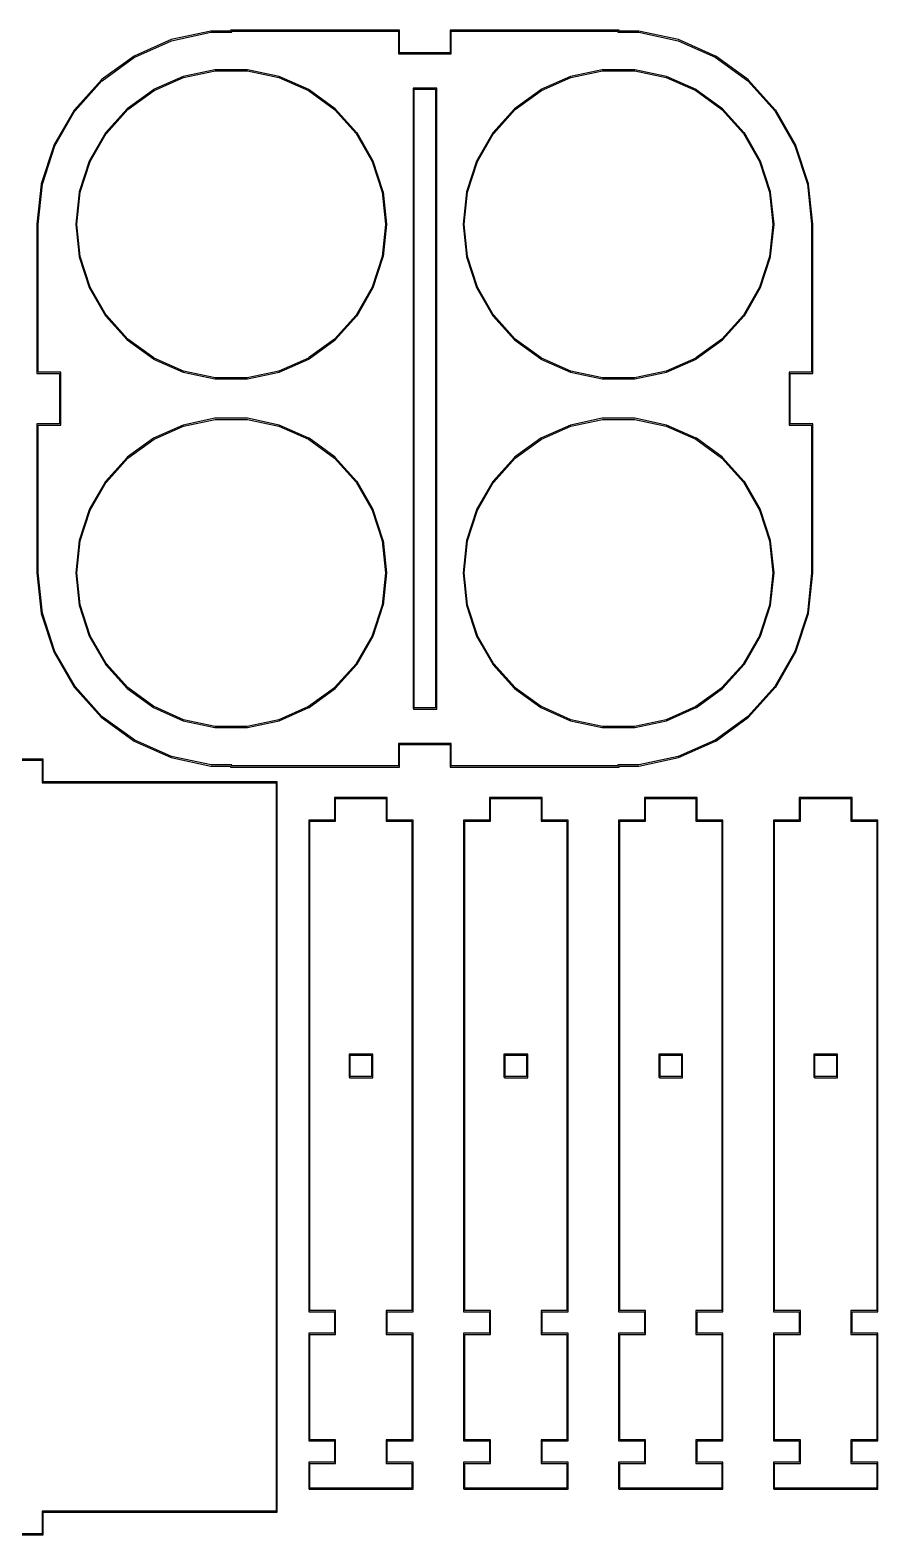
# Model space of a CAD drawing. Extents: x -275 to 352, y 53 to 443.
# Drawn here: x 132.9 to 351.9, y 53.4 to 442.1 of the extents above; entities that cross this region are included whole.
import ezdxf

# ---------------------------------------------------------------- set-up
doc = ezdxf.new("R2010")
doc.units = 0
doc.layers.add('Layer_1', color=7, linetype='CONTINUOUS')

msp = doc.modelspace()

# ---------------------------------------------------------------- linework, layer by layer
at = {"layer": 'Layer_1', "color": 7}
for points in [[(184.679167, 442.079861), (184.679167, 441.929931), (184.679167, 441.806458), (179.599167, 441.806458), (179.590361, 441.806458), (179.572722, 441.806458), (169.342167, 439.628056), (169.324528, 439.628056), (169.315723, 439.61925), (159.755445, 435.368278), (159.74664, 435.359473), (159.729001, 435.350667), (151.271111, 429.203472), (151.262306, 429.194667), (151.244667, 429.185862), (144.250847, 421.407112), (144.242042, 421.398306), (144.233237, 421.380667), (139.003306, 412.331917), (138.994501, 412.314278), (138.994501, 412.29664), (135.757765, 402.357126), (135.757765, 402.339487), (135.748959, 402.321848), (134.655348, 391.923723), (134.655348, 391.914918), (134.655348, 391.906112), (134.655348, 353.550348), (134.655348, 353.409237), (134.805279, 353.409237), (140.493821, 353.409237), (140.493821, 340.365279), (134.805279, 340.365279), (134.655348, 340.365279), (134.655348, 340.215348), (134.655348, 301.859584), (134.805279, 301.859584), (134.655348, 301.841946), (135.748959, 291.443821), (135.757765, 291.426182), (135.757765, 291.417362), (138.994501, 281.469029), (138.994501, 281.45139), (139.003306, 281.442571), (144.233237, 272.385001), (144.242042, 272.367362), (144.250847, 272.358543), (151.244667, 264.588612), (151.262306, 264.570973), (151.271111, 264.562168), (159.728958, 258.415015), (159.746597, 258.40621), (159.755403, 258.40621), (169.31568, 254.146418), (169.324486, 254.146418), (169.342125, 254.137613), (179.57268, 251.96803), (179.590319, 251.959224), (179.599124, 251.959224), (184.679124, 251.959224), (184.679124, 251.835752), (184.679124, 251.685821), (184.829055, 251.685821), (228.185444, 251.685821), (228.335374, 251.685821), (228.335374, 251.835752), (228.335374, 257.524294), (241.379333, 257.524294), (241.379333, 251.835752), (241.379333, 251.685821), (241.529263, 251.685821), (284.885652, 251.685821), (285.026763, 251.685821), (285.026763, 251.835752), (285.026763, 251.959224), (290.115597, 251.959224), (290.124346, 251.959224), (290.141843, 251.96803), (300.372399, 254.137613), (300.389897, 254.146418), (300.398646, 254.146418), (309.958923, 258.40621), (309.967672, 258.40621), (309.98517, 258.415015), (318.443031, 264.562168), (318.45178, 264.570973), (318.469278, 264.588612), (325.463112, 272.358543), (325.471861, 272.367362), (325.480609, 272.385001), (330.710554, 281.442571), (330.719303, 281.45139), (330.719303, 281.469029), (333.956025, 291.417362), (333.956025, 291.426182), (333.964774, 291.443821), (335.049551, 301.841946), (335.0583, 301.850765), (335.0583, 301.859584), (335.0583, 340.215348), (335.0583, 340.365279), (334.908356, 340.365279), (329.2198, 340.365279), (329.2198, 353.409237), (334.908356, 353.409237), (335.0583, 353.409237), (335.0583, 353.550348), (335.0583, 391.906112), (335.0583, 391.914918), (335.049551, 391.923723), (333.964774, 402.321848), (333.956025, 402.339487), (333.956025, 402.357126), (330.719303, 412.29664), (330.719303, 412.314278), (330.710554, 412.331917), (325.480609, 421.380667), (325.471861, 421.398306), (325.463112, 421.407112), (318.469278, 429.185862), (318.45178, 429.194667), (318.443031, 429.203472), (309.98517, 435.350625), (309.967672, 435.35943), (309.958923, 435.368236), (300.398646, 439.619208), (300.389897, 439.628013), (300.372399, 439.628013), (290.141843, 441.806416), (290.124346, 441.806416), (290.115597, 441.806416), (285.026763, 441.806416), (285.026763, 441.929888), (285.026763, 442.079819), (284.885652, 442.079819), (241.529263, 442.079819), (241.379333, 442.079819), (241.379333, 441.929888), (241.379333, 436.241347), (228.335374, 436.241347), (228.335374, 441.929888), (228.335374, 442.079819), (228.185444, 442.079819), (184.829055, 442.079819), (184.679124, 442.079819), (184.679167, 442.079861)], [(184.979028, 441.78), (228.035556, 441.78), (228.035556, 436.091458), (228.035556, 435.950347), (228.185486, 435.950347), (241.529306, 435.950347), (241.679236, 435.950347), (241.679236, 436.091458), (241.679236, 441.78), (284.73575, 441.78), (284.73575, 441.656528), (284.73575, 441.506597), (284.885694, 441.506597), (290.115639, 441.506597), (300.284444, 439.345833), (300.310973, 439.337028), (309.809501, 435.112514), (309.83603, 435.094875), (318.249752, 428.983), (318.267532, 428.965361), (325.226059, 421.239528), (325.234808, 421.221889), (325.243557, 421.213084), (330.438224, 412.208431), (333.666112, 402.295375), (333.666112, 402.28657), (334.759723, 391.906084), (334.759723, 391.888445), (334.759723, 353.700251), (329.071196, 353.700251), (328.921279, 353.700251), (328.921279, 353.55032), (328.921279, 340.21532), (328.921279, 340.06539), (329.071196, 340.06539), (334.759723, 340.06539), (334.759723, 301.877195), (334.759723, 301.859556), (333.666112, 291.47907), (330.438224, 281.566015), (330.438224, 281.557195), (325.225918, 272.534903), (318.26739, 264.80907), (309.809529, 258.661917), (300.311002, 254.428584), (300.302253, 254.428584), (300.284755, 254.419779), (290.080672, 252.259015), (284.886005, 252.259015), (284.73606, 252.259015), (284.73606, 252.109084), (284.73606, 251.985612), (241.679547, 251.985612), (241.679547, 257.674154), (241.679547, 257.824084), (241.529616, 257.824084), (228.185797, 257.824084), (228.035866, 257.824084), (228.035866, 257.674154), (228.035866, 251.985612), (184.979338, 251.985612), (184.979338, 252.109084), (184.979338, 252.259015), (184.829408, 252.259015), (179.634755, 252.259015), (169.430658, 254.419779), (169.404213, 254.428584), (159.905672, 258.661917), (151.4475, 264.809028), (144.488958, 272.534861), (139.259028, 281.592431), (136.04875, 291.479028), (134.955139, 301.859514), (134.955139, 301.877153), (134.955139, 340.065347), (140.643681, 340.065347), (140.793611, 340.065347), (140.793611, 340.215278), (140.793611, 353.550278), (140.793611, 353.700208), (140.643681, 353.700208), (134.955139, 353.700208), (134.955139, 391.888403), (134.955139, 391.906042), (136.04875, 402.286528), (136.04875, 402.295333), (139.259028, 412.18193), (139.267833, 412.208375), (144.471305, 421.213027), (144.480111, 421.221833), (144.488916, 421.239472), (151.447458, 428.965305), (151.465097, 428.982944), (159.878847, 435.094819), (159.905291, 435.112458), (169.403832, 439.336972), (169.430277, 439.345777), (179.599096, 441.506541), (184.829027, 441.506541), (184.978957, 441.506541), (184.978957, 441.656471), (184.978957, 441.779944), (184.979028, 441.78)], [(180.631042, 431.858125), (180.613403, 431.84932), (172.437778, 430.111889), (172.420139, 430.111889), (172.4025, 430.103084), (164.764861, 426.698778), (164.747222, 426.698778), (164.738417, 426.681139), (157.965084, 421.768709), (157.956278, 421.759903), (157.938639, 421.751098), (152.347112, 415.53339), (152.338306, 415.515751), (152.329501, 415.506946), (148.140265, 408.257362), (148.131459, 408.248557), (148.131459, 408.230918), (145.547362, 400.275779), (145.538557, 400.25814), (145.538557, 400.240501), (144.665432, 391.923765), (144.815362, 391.906126), (144.665432, 391.888487), (145.538557, 383.571751), (145.538557, 383.554112), (145.547362, 383.536474), (148.131459, 375.581335), (148.131459, 375.572529), (148.140265, 375.55489), (152.329501, 368.305307), (152.338306, 368.296502), (152.347112, 368.287696), (157.938639, 362.069988), (157.956278, 362.052349), (157.965084, 362.043544), (164.738417, 357.131113), (164.747222, 357.122308), (164.764861, 357.113503), (172.4025, 353.709197), (172.420139, 353.700392), (172.437778, 353.700392), (180.613403, 351.962961), (180.631042, 351.954156), (180.648681, 351.954156), (189.018333, 351.954156), (189.027139, 351.954156), (189.044778, 351.962961), (197.229222, 353.700392), (197.246861, 353.700392), (197.255666, 353.709197), (204.902125, 357.113503), (204.919763, 357.122308), (204.928569, 357.131113), (211.693083, 362.043544), (211.710722, 362.052349), (211.719527, 362.069988), (217.319874, 368.287696), (217.328679, 368.296502), (217.337485, 368.305307), (221.517901, 375.55489), (221.526707, 375.572529), (221.535512, 375.581335), (224.119609, 383.536474), (224.119609, 383.554112), (224.128415, 383.571751), (225.00154, 391.888487), (225.00154, 391.906126), (225.00154, 391.923765), (224.128415, 400.240501), (224.119609, 400.25814), (224.119609, 400.275779), (221.535512, 408.230918), (221.526707, 408.248557), (221.517901, 408.257362), (217.337485, 415.506946), (217.328679, 415.515751), (217.319874, 415.53339), (211.719527, 421.751098), (211.710722, 421.759903), (211.693083, 421.768709), (204.928611, 426.681111), (204.919806, 426.69875), (204.902167, 426.69875), (197.255709, 430.103056), (197.246903, 430.111861), (197.229264, 430.111861), (189.04482, 431.849291), (189.027181, 431.858097), (189.018376, 431.858097), (180.648723, 431.858097), (180.631084, 431.858097), (180.631042, 431.858125)], [(180.648681, 431.558264), (189.018333, 431.558264), (197.141042, 429.829653), (197.167486, 429.820847), (204.752208, 426.443), (211.499083, 421.548209), (217.081791, 415.356959), (217.090597, 415.33932), (217.099402, 415.330514), (221.26218, 408.107389), (223.828638, 400.213987), (223.828638, 400.205181), (224.701763, 391.923723), (224.701763, 391.888445), (223.828638, 383.606987), (223.828638, 383.598181), (221.262222, 375.704722), (221.253417, 375.678278), (217.099459, 368.481611), (217.090653, 368.472806), (217.081848, 368.455167), (211.49914, 362.263917), (204.778723, 357.386764), (204.752279, 357.369125), (197.167556, 353.991278), (197.141112, 353.982473), (188.983126, 352.253862), (180.675209, 352.253862), (172.526043, 353.982473), (172.499599, 353.991278), (164.906057, 357.369125), (164.879613, 357.386764), (158.159196, 362.263917), (158.141557, 362.281556), (152.585307, 368.455167), (152.576502, 368.472806), (152.567696, 368.481611), (148.413738, 375.678278), (145.829641, 383.633417), (144.956516, 391.888417), (144.956516, 391.906056), (144.956516, 391.923695), (145.829641, 400.178695), (148.413738, 408.133834), (148.413738, 408.142639), (152.567696, 415.330486), (152.585335, 415.35693), (158.141585, 421.530541), (158.159224, 421.54818), (164.906099, 426.442972), (172.499641, 429.820819), (172.526085, 429.829625), (180.648793, 431.558236), (180.648681, 431.558264)], [(280.687639, 431.858125), (280.67, 431.84932), (272.485556, 430.111889), (272.467917, 430.111889), (272.459111, 430.103084), (264.812653, 426.698778), (264.795014, 426.698778), (264.786209, 426.681139), (258.012875, 421.768709), (258.00407, 421.759903), (257.995265, 421.751098), (252.394861, 415.533333), (252.386056, 415.515694), (252.37725, 415.506889), (248.196834, 408.257306), (248.188028, 408.2485), (248.179223, 408.230862), (245.595126, 400.275723), (245.595126, 400.258084), (245.586321, 400.240445), (244.713196, 391.923709), (244.863126, 391.90607), (244.713196, 391.888431), (245.586321, 383.571695), (245.595126, 383.554056), (245.595126, 383.536417), (248.179223, 375.581278), (248.188028, 375.572473), (248.196834, 375.554834), (252.37725, 368.305251), (252.386056, 368.296445), (252.394861, 368.28764), (257.995208, 362.069932), (258.004014, 362.052293), (258.012819, 362.043487), (264.786152, 357.131057), (264.794958, 357.122252), (264.812597, 357.113446), (272.459055, 353.709141), (272.46786, 353.700335), (272.485499, 353.700335), (280.669944, 351.962905), (280.687582, 351.954099), (280.696388, 351.954099), (289.066041, 351.954099), (289.083538, 351.954099), (289.092287, 351.962905), (297.276732, 353.700335), (297.294229, 353.700335), (297.312009, 353.709141), (304.94962, 357.113446), (304.9674, 357.122252), (304.976149, 357.131057), (311.749482, 362.043487), (311.758231, 362.052293), (311.76698, 362.069932), (317.367313, 368.28764), (317.376062, 368.296445), (317.384811, 368.305251), (321.574033, 375.554834), (321.574033, 375.572473), (321.582782, 375.581278), (324.166865, 383.536417), (324.175614, 383.554056), (324.175614, 383.571695), (325.048753, 391.888431), (325.048753, 391.90607), (325.048753, 391.923709), (324.175614, 400.240445), (324.175614, 400.258084), (324.166865, 400.275723), (321.582782, 408.230862), (321.574033, 408.2485), (321.574033, 408.257306), (317.384811, 415.506889), (317.376062, 415.515694), (317.367313, 415.533333), (311.76698, 421.751042), (311.758231, 421.759847), (311.749482, 421.768652), (304.976149, 426.681083), (304.9674, 426.698722), (304.94962, 426.698722), (297.312009, 430.103027), (297.294229, 430.111833), (297.276732, 430.111833), (289.092287, 431.849263), (289.083538, 431.858069), (289.066041, 431.858069), (280.696388, 431.858069), (280.687582, 431.858069), (280.687639, 431.858125)], [(280.696444, 431.558264), (289.066097, 431.558264), (297.188791, 429.829653), (297.21532, 429.820847), (304.808848, 426.443), (311.546903, 421.548209), (317.129626, 415.356959), (317.138375, 415.33932), (317.147123, 415.330514), (321.309901, 408.107389), (323.876374, 400.213987), (323.876374, 400.205181), (324.758318, 391.923723), (324.758318, 391.888445), (323.876374, 383.606987), (323.876374, 383.598181), (321.309901, 375.704779), (321.301152, 375.678334), (317.14718, 368.481668), (317.138431, 368.472862), (317.129682, 368.455224), (311.54696, 362.263974), (304.835377, 357.386821), (304.808848, 357.369182), (297.21532, 353.991335), (297.188791, 353.982529), (289.030819, 352.253918), (280.731722, 352.253918), (272.573736, 353.982529), (272.547292, 353.991335), (264.962569, 357.369182), (264.936125, 357.386821), (258.215709, 362.263974), (252.633, 368.455224), (252.624195, 368.472862), (252.61539, 368.481668), (248.461431, 375.678334), (248.452626, 375.704779), (245.886168, 383.598181), (245.886168, 383.606987), (245.013043, 391.888445), (245.013043, 391.906084), (245.013043, 391.923723), (245.886168, 400.205181), (245.886168, 400.213987), (248.452626, 408.107389), (252.615404, 415.330514), (252.624209, 415.33932), (252.633014, 415.356959), (258.215723, 421.548209), (264.962598, 426.443), (272.54732, 429.820847), (272.573764, 429.829653), (280.696472, 431.558264), (280.696444, 431.558264)], [(231.792639, 427.069167), (231.792639, 426.928056), (231.792639, 266.846319), (231.942569, 266.846319), (231.942569, 266.696389), (237.772222, 266.696389), (237.922153, 266.696389), (237.922153, 266.846319), (237.922153, 426.928056), (237.922153, 427.069167), (237.772222, 427.069167), (231.942569, 427.069167), (231.792639, 427.069167), (231.792639, 427.069167)], [(232.083681, 426.778125), (237.631111, 426.778125), (237.631111, 266.987431), (232.083681, 266.987431), (232.083681, 426.778125), (232.083681, 426.778125)], [(180.613403, 341.811597), (172.437778, 340.065347), (172.420139, 340.065347), (172.4025, 340.056542), (164.764861, 336.652236), (164.747222, 336.652236), (164.738417, 336.643431), (157.965084, 331.722181), (157.956278, 331.713376), (157.938639, 331.70457), (152.347112, 325.486862), (152.338306, 325.469223), (152.329501, 325.460418), (148.140265, 318.210834), (148.131459, 318.202015), (148.131459, 318.184376), (145.547362, 310.229237), (145.538557, 310.211598), (145.538557, 310.193959), (144.665432, 301.877223), (144.815362, 301.859584), (144.665432, 301.841946), (145.538557, 293.525209), (145.538557, 293.507571), (145.547362, 293.498751), (148.131459, 285.534793), (148.131459, 285.525973), (148.140265, 285.508334), (152.329501, 278.267571), (152.338306, 278.249932), (152.347112, 278.241112), (157.938639, 272.023404), (157.956278, 272.005765), (157.965084, 271.996946), (164.738417, 267.084515), (164.747222, 267.07571), (164.764861, 267.066904), (172.4025, 263.662599), (172.420139, 263.653793), (172.437778, 263.653793), (180.613403, 261.916363), (180.631042, 261.916363), (180.648681, 261.916363), (189.018333, 261.916363), (189.027139, 261.916363), (189.044778, 261.916363), (197.229222, 263.653793), (197.246861, 263.653793), (197.255666, 263.662599), (204.902125, 267.066904), (204.919763, 267.07571), (204.928569, 267.084515), (211.693083, 271.996946), (211.710722, 272.005765), (211.719527, 272.023404), (217.319874, 278.241112), (217.328679, 278.249932), (217.337485, 278.267571), (221.517901, 285.508334), (221.526707, 285.525973), (221.535512, 285.534793), (224.119609, 293.498751), (224.119609, 293.507571), (224.128415, 293.525209), (225.00154, 301.841946), (225.00154, 301.859584), (225.00154, 301.877223), (224.128415, 310.193959), (224.119609, 310.211598), (224.119609, 310.229237), (221.535512, 318.184376), (221.526707, 318.202015), (221.517901, 318.210834), (217.337485, 325.460418), (217.328679, 325.469223), (217.319874, 325.486862), (211.719527, 331.70457), (211.710722, 331.713376), (211.693083, 331.722181), (204.928569, 336.643431), (204.919763, 336.652236), (204.902125, 336.652236), (197.255666, 340.056542), (197.246861, 340.065347), (197.229222, 340.065347), (189.044778, 341.811597), (189.027139, 341.811597), (189.018333, 341.811597), (180.648681, 341.811597), (180.631042, 341.811597), (180.613403, 341.811597), (180.613403, 341.811597)], [(180.648681, 341.511736), (189.018333, 341.511736), (197.141042, 339.783125), (197.167486, 339.77432), (204.752208, 336.396472), (211.499083, 331.501681), (217.081791, 325.310431), (217.090597, 325.292792), (217.099402, 325.283987), (221.26218, 318.060862), (223.828638, 310.167459), (223.828638, 310.158639), (224.701763, 301.877181), (224.701763, 301.859542), (224.701763, 301.841903), (223.828638, 293.560445), (221.26218, 285.658223), (221.253375, 285.631764), (217.099416, 278.435098), (217.090611, 278.426278), (217.081806, 278.408639), (211.525556, 272.243848), (211.499111, 272.217389), (204.778695, 267.340237), (204.75225, 267.322598), (197.167528, 263.94475), (197.141084, 263.935945), (188.983098, 262.207334), (180.675181, 262.207334), (172.526015, 263.935945), (172.49957, 263.94475), (164.906029, 267.322598), (164.879584, 267.340237), (158.141529, 272.243848), (152.585279, 278.408639), (152.576474, 278.426278), (152.567668, 278.435098), (148.41371, 285.631764), (145.829613, 293.586903), (144.956488, 301.841903), (144.956488, 301.859542), (144.956488, 301.877181), (145.829613, 310.132181), (148.41371, 318.08732), (148.41371, 318.096139), (152.567668, 325.283987), (152.585307, 325.310431), (158.141557, 331.484042), (158.159196, 331.501681), (164.906071, 336.396472), (172.499613, 339.77432), (172.526057, 339.783125), (180.648765, 341.511736), (180.648681, 341.511736)], [(280.67, 341.811597), (272.485556, 340.065347), (272.467917, 340.065347), (272.459111, 340.056542), (264.812653, 336.652236), (264.795014, 336.652236), (264.786209, 336.643431), (258.012875, 331.722181), (258.00407, 331.713376), (257.995265, 331.70457), (252.394918, 325.486862), (252.386112, 325.469223), (252.377307, 325.460418), (248.19689, 318.210834), (248.188085, 318.202015), (248.17928, 318.184376), (245.595182, 310.229237), (245.595182, 310.211598), (245.586377, 310.193959), (244.713252, 301.877223), (244.863183, 301.859584), (244.713252, 301.841946), (245.586377, 293.525209), (245.595182, 293.507571), (245.595182, 293.498751), (248.17928, 285.534793), (248.188085, 285.525973), (248.19689, 285.508334), (252.377307, 278.267571), (252.386112, 278.249932), (252.394918, 278.241112), (257.995265, 272.023404), (258.00407, 272.005765), (258.012875, 271.996946), (264.786209, 267.084515), (264.795014, 267.07571), (264.812653, 267.066904), (272.459111, 263.662599), (272.467917, 263.653793), (272.485556, 263.653793), (280.67, 261.916363), (280.687639, 261.916363), (280.696444, 261.916363), (289.066097, 261.916363), (289.083595, 261.916363), (289.092344, 261.916363), (297.276788, 263.653793), (297.294286, 263.653793), (297.312066, 263.662599), (304.949677, 267.066904), (304.967457, 267.07571), (304.976205, 267.084515), (311.749539, 271.996946), (311.758288, 272.005765), (311.767037, 272.023404), (317.36737, 278.241112), (317.376119, 278.249932), (317.384867, 278.267571), (321.574089, 285.508334), (321.574089, 285.525973), (321.582838, 285.534793), (324.166921, 293.498751), (324.17567, 293.507571), (324.17567, 293.525209), (325.048809, 301.841946), (325.048809, 301.859584), (325.048809, 301.877223), (324.17567, 310.193959), (324.17567, 310.211598), (324.166921, 310.229237), (321.582838, 318.184376), (321.574089, 318.202015), (321.574089, 318.210834), (317.384867, 325.460418), (317.376119, 325.469223), (317.36737, 325.486862), (311.767037, 331.70457), (311.758288, 331.713376), (311.749539, 331.722181), (304.976205, 336.643431), (304.967457, 336.652236), (304.949677, 336.652236), (297.312066, 340.056542), (297.294286, 340.065347), (297.276788, 340.065347), (289.092344, 341.811597), (289.083595, 341.811597), (289.066097, 341.811597), (280.696444, 341.811597), (280.687639, 341.811597), (280.67, 341.811597), (280.67, 341.811597)], [(280.696444, 341.511736), (289.066097, 341.511736), (297.188791, 339.783125), (297.21532, 339.77432), (304.808848, 336.396472), (311.546903, 331.501681), (317.129626, 325.310431), (317.138375, 325.292792), (317.147123, 325.283987), (321.309901, 318.060862), (323.876374, 310.167459), (323.876374, 310.158639), (324.758318, 301.877181), (324.758318, 301.859542), (324.758318, 301.841903), (323.876374, 293.560445), (321.309901, 285.658223), (321.301152, 285.631764), (317.14718, 278.435098), (317.138431, 278.426278), (317.129682, 278.408639), (311.573432, 272.243848), (311.564683, 272.235028), (311.546903, 272.217389), (304.83532, 267.340237), (304.808791, 267.322598), (297.215264, 263.94475), (297.188735, 263.935945), (289.030763, 262.207334), (280.731666, 262.207334), (272.573679, 263.935945), (272.547235, 263.94475), (264.962513, 267.322598), (264.936069, 267.340237), (258.215652, 272.217389), (258.198013, 272.235028), (258.189208, 272.243848), (252.632958, 278.408639), (252.624153, 278.426278), (252.615347, 278.435098), (248.461389, 285.631764), (248.452584, 285.658223), (245.886125, 293.560445), (245.013, 301.841903), (245.013, 301.859542), (245.013, 301.877181), (245.886125, 310.158639), (245.886125, 310.167459), (248.452584, 318.060862), (252.615361, 325.283987), (252.624167, 325.292792), (252.632972, 325.310431), (258.21568, 331.501681), (264.962555, 336.396472), (272.547278, 339.77432), (272.573722, 339.783125), (280.69643, 341.511736), (280.696444, 341.511736)], [(130.421944, 253.467222), (135.960556, 253.467222), (135.960556, 247.778681), (135.960556, 247.62875), (136.110486, 247.62875), (196.409028, 247.62875), (196.409028, 59.501181), (136.110486, 59.501181), (135.960556, 59.501181), (135.960556, 59.35125), (135.960556, 53.662708), (130.421944, 53.662708), (130.421944, 59.35125), (130.421944, 59.501181), (130.272014, 59.501181), (69.973472, 59.501181), (69.973472, 247.62875), (130.272014, 247.62875), (130.421944, 247.62875), (130.421944, 247.778681), (130.421944, 253.467222), (130.421944, 253.467222)], [(130.272014, 53.362847), (136.110486, 53.362847), (136.260417, 53.362847), (136.260417, 53.512778), (136.260417, 59.201319), (196.558958, 59.201319), (196.708889, 59.201319), (196.708889, 59.35125), (196.708889, 247.778681), (196.708889, 247.928611), (196.558958, 247.928611), (136.260417, 247.928611), (136.260417, 253.617153), (136.260417, 253.767083), (136.110486, 253.767083), (130.272014, 253.767083)], [(211.507917, 243.871667), (211.507917, 243.721736), (211.507917, 238.033194), (204.990347, 238.033194), (204.840417, 238.033194), (204.840417, 237.883264), (204.840417, 111.156667), (204.840417, 111.006736), (204.990347, 111.006736), (211.507917, 111.006736), (211.507917, 105.468125), (204.990347, 105.468125), (204.840417, 105.468125), (204.840417, 105.318194), (204.840417, 77.801528), (204.840417, 77.651597), (204.990347, 77.651597), (211.507917, 77.651597), (211.507917, 72.112986), (204.990347, 72.112986), (204.840417, 72.112986), (204.840417, 71.963056), (204.840417, 65.295556), (204.990347, 65.295556), (204.990347, 65.145625), (231.669167, 65.145625), (231.819097, 65.145625), (231.819097, 65.295556), (231.819097, 71.963056), (231.819097, 72.112986), (231.669167, 72.112986), (225.151597, 72.112986), (225.151597, 77.651597), (231.669167, 77.651597), (231.819097, 77.651597), (231.819097, 77.801528), (231.819097, 105.318194), (231.819097, 105.468125), (231.669167, 105.468125), (225.151597, 105.468125), (225.151597, 111.006736), (231.669167, 111.006736), (231.819097, 111.006736), (231.819097, 111.156667), (231.819097, 237.883264), (231.819097, 238.033194), (231.669167, 238.033194), (225.151597, 238.033194), (225.151597, 243.721736), (225.151597, 243.871667), (225.001667, 243.871667), (211.657847, 243.871667), (211.507917, 243.871667), (211.507917, 243.871667)], [(211.807778, 243.571806), (224.851736, 243.571806), (224.851736, 237.883264), (224.851736, 237.733333), (225.001667, 237.733333), (231.519236, 237.733333), (231.519236, 111.297778), (225.001667, 111.297778), (224.851736, 111.297778), (224.851736, 111.156667), (224.851736, 105.318194), (224.851736, 105.168264), (225.001667, 105.168264), (231.519236, 105.168264), (231.519236, 77.951458), (225.001667, 77.951458), (224.851736, 77.951458), (224.851736, 77.801528), (224.851736, 71.963056), (224.851736, 71.821944), (225.001667, 71.821944), (231.519236, 71.821944), (231.519236, 65.445486), (205.140278, 65.445486), (205.140278, 71.821944), (211.657847, 71.821944), (211.807778, 71.821944), (211.807778, 71.963056), (211.807778, 77.801528), (211.807778, 77.951458), (211.657847, 77.951458), (205.140278, 77.951458), (205.140278, 105.168264), (211.657847, 105.168264), (211.807778, 105.168264), (211.807778, 105.318194), (211.807778, 111.156667), (211.807778, 111.297778), (211.657847, 111.297778), (205.140278, 111.297778), (205.140278, 237.733333), (211.657847, 237.733333), (211.807778, 237.733333), (211.807778, 237.883264), (211.807778, 243.571806), (211.807778, 243.571806)], [(251.530556, 243.871667), (251.530556, 243.721736), (251.530556, 238.033194), (245.012986, 238.033194), (244.863056, 238.033194), (244.863056, 237.883264), (244.863056, 111.156667), (244.863056, 111.006736), (245.012986, 111.006736), (251.530556, 111.006736), (251.530556, 105.468125), (245.012986, 105.468125), (244.863056, 105.468125), (244.863056, 105.318194), (244.863056, 77.801528), (244.863056, 77.651597), (245.012986, 77.651597), (251.530556, 77.651597), (251.530556, 72.112986), (245.012986, 72.112986), (244.863056, 72.112986), (244.863056, 71.963056), (244.863056, 65.295556), (245.012986, 65.295556), (245.012986, 65.145625), (271.691806, 65.145625), (271.841736, 65.145625), (271.841736, 65.295556), (271.841736, 71.963056), (271.841736, 72.112986), (271.691806, 72.112986), (265.165417, 72.112986), (265.165417, 77.651597), (271.691806, 77.651597), (271.841736, 77.651597), (271.841736, 77.801528), (271.841736, 105.318194), (271.841736, 105.468125), (271.691806, 105.468125), (265.165417, 105.468125), (265.165417, 111.006736), (271.691806, 111.006736), (271.841736, 111.006736), (271.841736, 111.156667), (271.841736, 237.883264), (271.841736, 238.033194), (271.691806, 238.033194), (265.165417, 238.033194), (265.165417, 243.721736), (265.165417, 243.871667), (265.024306, 243.871667), (251.680486, 243.871667), (251.530556, 243.871667), (251.530556, 243.871667)], [(251.830417, 243.571806), (264.874375, 243.571806), (264.874375, 237.883264), (264.874375, 237.733333), (265.024306, 237.733333), (271.541875, 237.733333), (271.541875, 111.297778), (265.024306, 111.297778), (264.874375, 111.297778), (264.874375, 111.156667), (264.874375, 105.318194), (264.874375, 105.168264), (265.024306, 105.168264), (271.541875, 105.168264), (271.541875, 77.951458), (265.024306, 77.951458), (264.874375, 77.951458), (264.874375, 77.801528), (264.874375, 71.963056), (264.874375, 71.821944), (265.024306, 71.821944), (271.541875, 71.821944), (271.541875, 65.445486), (245.154097, 65.445486), (245.154097, 71.821944), (251.680486, 71.821944), (251.830417, 71.821944), (251.830417, 71.963056), (251.830417, 77.801528), (251.830417, 77.951458), (251.680486, 77.951458), (245.154097, 77.951458), (245.154097, 105.168264), (251.680486, 105.168264), (251.830417, 105.168264), (251.830417, 105.318194), (251.830417, 111.156667), (251.830417, 111.297778), (251.680486, 111.297778), (245.154097, 111.297778), (245.154097, 237.733333), (251.680486, 237.733333), (251.830417, 237.733333), (251.830417, 237.883264), (251.830417, 243.571806), (251.830417, 243.571806)], [(291.553194, 243.871667), (291.553194, 243.721736), (291.553194, 238.033194), (285.026806, 238.033194), (284.885694, 238.033194), (284.885694, 237.883264), (284.885694, 111.156667), (284.885694, 111.006736), (285.026806, 111.006736), (291.553194, 111.006736), (291.553194, 105.468125), (285.026806, 105.468125), (284.885694, 105.468125), (284.885694, 105.318194), (284.885694, 77.801528), (284.885694, 77.651597), (285.026806, 77.651597), (291.553194, 77.651597), (291.553194, 72.112986), (285.026806, 72.112986), (284.885694, 72.112986), (284.885694, 71.963056), (284.885694, 65.295556), (285.026806, 65.295556), (285.026806, 65.145625), (311.714444, 65.145625), (311.855556, 65.145625), (311.855556, 65.295556), (311.855556, 71.963056), (311.855556, 72.112986), (311.714444, 72.112986), (305.188056, 72.112986), (305.188056, 77.651597), (311.714444, 77.651597), (311.855556, 77.651597), (311.855556, 77.801528), (311.855556, 105.318194), (311.855556, 105.468125), (311.714444, 105.468125), (305.188056, 105.468125), (305.188056, 111.006736), (311.714444, 111.006736), (311.855556, 111.006736), (311.855556, 111.156667), (311.855556, 237.883264), (311.855556, 238.033194), (311.714444, 238.033194), (305.188056, 238.033194), (305.188056, 243.721736), (305.188056, 243.871667), (305.038139, 243.871667), (291.703139, 243.871667), (291.553194, 243.871667), (291.553194, 243.871667)], [(291.853056, 243.571806), (304.888194, 243.571806), (304.888194, 237.883264), (304.888194, 237.733333), (305.038139, 237.733333), (311.564528, 237.733333), (311.564528, 111.297778), (305.038139, 111.297778), (304.888194, 111.297778), (304.888194, 111.156667), (304.888194, 105.318194), (304.888194, 105.168264), (305.038139, 105.168264), (311.564528, 105.168264), (311.564528, 77.951458), (305.038139, 77.951458), (304.888194, 77.951458), (304.888194, 77.801528), (304.888194, 71.963056), (304.888194, 71.821944), (305.038139, 71.821944), (311.564528, 71.821944), (311.564528, 65.445486), (285.17675, 65.445486), (285.17675, 71.821944), (291.703139, 71.821944), (291.853056, 71.821944), (291.853056, 71.963056), (291.853056, 77.801528), (291.853056, 77.951458), (291.703139, 77.951458), (285.17675, 77.951458), (285.17675, 105.168264), (291.703139, 105.168264), (291.853056, 105.168264), (291.853056, 105.318194), (291.853056, 111.156667), (291.853056, 111.297778), (291.703139, 111.297778), (285.17675, 111.297778), (285.17675, 237.733333), (291.703139, 237.733333), (291.853056, 237.733333), (291.853056, 237.883264), (291.853056, 243.571806), (291.853056, 243.571806)], [(331.575833, 243.871667), (331.575833, 243.721736), (331.575833, 238.033194), (325.049444, 238.033194), (324.899528, 238.033194), (324.899528, 237.883264), (324.899528, 111.156667), (324.899528, 111.006736), (325.049444, 111.006736), (331.575833, 111.006736), (331.575833, 105.468125), (325.049444, 105.468125), (324.899528, 105.468125), (324.899528, 105.318194), (324.899528, 77.801528), (324.899528, 77.651597), (325.049444, 77.651597), (331.575833, 77.651597), (331.575833, 72.112986), (325.049444, 72.112986), (324.899528, 72.112986), (324.899528, 71.963056), (324.899528, 65.295556), (325.049444, 65.295556), (325.049444, 65.145625), (351.72825, 65.145625), (351.878194, 65.145625), (351.878194, 65.295556), (351.878194, 71.963056), (351.878194, 72.112986), (351.72825, 72.112986), (345.210694, 72.112986), (345.210694, 77.651597), (351.72825, 77.651597), (351.878194, 77.651597), (351.878194, 77.801528), (351.878194, 105.318194), (351.878194, 105.468125), (351.72825, 105.468125), (345.210694, 105.468125), (345.210694, 111.006736), (351.72825, 111.006736), (351.878194, 111.006736), (351.878194, 111.156667), (351.878194, 237.883264), (351.878194, 238.033194), (351.72825, 238.033194), (345.210694, 238.033194), (345.210694, 243.721736), (345.210694, 243.871667), (345.06075, 243.871667), (331.716944, 243.871667), (331.575833, 243.871667), (331.575833, 243.871667)], [(331.866861, 243.571806), (344.910833, 243.571806), (344.910833, 237.883264), (344.910833, 237.733333), (345.06075, 237.733333), (351.578333, 237.733333), (351.578333, 111.297778), (345.06075, 111.297778), (344.910833, 111.297778), (344.910833, 111.156667), (344.910833, 105.318194), (344.910833, 105.168264), (345.06075, 105.168264), (351.578333, 105.168264), (351.578333, 77.951458), (345.06075, 77.951458), (344.910833, 77.951458), (344.910833, 77.801528), (344.910833, 71.963056), (344.910833, 71.821944), (345.06075, 71.821944), (351.578333, 71.821944), (351.578333, 65.445486), (325.199361, 65.445486), (325.199361, 71.821944), (331.716944, 71.821944), (331.866861, 71.821944), (331.866861, 71.963056), (331.866861, 77.801528), (331.866861, 77.951458), (331.716944, 77.951458), (325.199361, 77.951458), (325.199361, 105.168264), (331.716944, 105.168264), (331.866861, 105.168264), (331.866861, 105.318194), (331.866861, 111.156667), (331.866861, 111.297778), (331.716944, 111.297778), (325.199361, 111.297778), (325.199361, 237.733333), (331.716944, 237.733333), (331.866861, 237.733333), (331.866861, 237.883264), (331.866861, 243.571806), (331.866861, 243.571806)], [(215.265, 177.584722), (215.265, 177.434792), (215.265, 171.605139), (215.414931, 171.605139), (215.414931, 171.455208), (221.244583, 171.455208), (221.394514, 171.455208), (221.394514, 171.605139), (221.394514, 177.434792), (221.394514, 177.584722), (221.244583, 177.584722), (215.414931, 177.584722), (215.265, 177.584722), (215.265, 177.584722)], [(215.556042, 177.284861), (221.103472, 177.284861), (221.103472, 171.74625), (215.556042, 171.74625), (215.556042, 177.284861), (215.556042, 177.284861)], [(255.287639, 177.584722), (255.287639, 177.434792), (255.287639, 171.605139), (255.42875, 171.605139), (255.42875, 171.455208), (261.267222, 171.455208), (261.417153, 171.455208), (261.417153, 171.605139), (261.417153, 177.434792), (261.417153, 177.584722), (261.267222, 177.584722), (255.42875, 177.584722), (255.287639, 177.584722), (255.287639, 177.584722)], [(255.578681, 177.284861), (261.117292, 177.284861), (261.117292, 171.74625), (255.578681, 171.74625), (255.578681, 177.284861), (255.578681, 177.284861)], [(295.301472, 177.584722), (295.301472, 177.434792), (295.301472, 171.605139), (295.451389, 171.605139), (295.451389, 171.455208), (301.289861, 171.455208), (301.439806, 171.455208), (301.439806, 171.605139), (301.439806, 177.434792), (301.439806, 177.584722), (301.289861, 177.584722), (295.451389, 177.584722), (295.301472, 177.584722), (295.301472, 177.584722)], [(295.601305, 177.284861), (301.139916, 177.284861), (301.139916, 171.74625), (295.601305, 171.74625), (295.601305, 177.284861), (295.601305, 177.284861)], [(335.324083, 177.584722), (335.324083, 177.434792), (335.324083, 171.605139), (335.474028, 171.605139), (335.474028, 171.455208), (341.3125, 171.455208), (341.453611, 171.455208), (341.453611, 171.605139), (341.453611, 177.434792), (341.453611, 177.584722), (341.3125, 177.584722), (335.474028, 177.584722), (335.324083, 177.584722), (335.324083, 177.584722)], [(335.623972, 177.284861), (341.162584, 177.284861), (341.162584, 171.74625), (335.623972, 171.74625), (335.623972, 177.284861), (335.623972, 177.284861)]]:
    msp.add_lwpolyline(points, dxfattribs=at)

doc.saveas('drawing.dxf')
